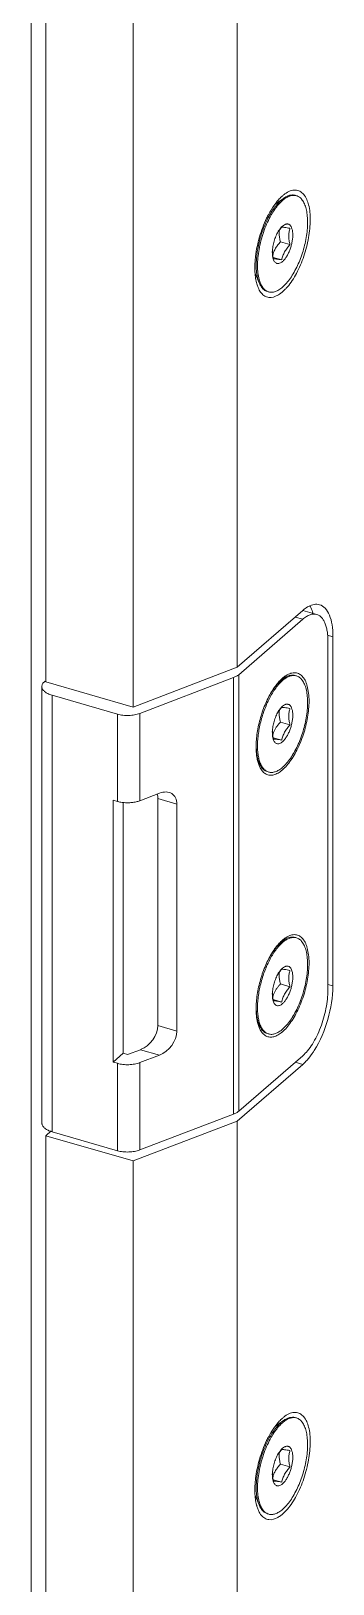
# Model space of a CAD drawing. Header units: millimetres. Extents: x 0 to 3564, y 0 to 2520.
# Drawn here: x 1763.6 to 1793.5, y 1736.2 to 1890.2 of the extents above; entities that cross this region are included whole.
import ezdxf

# ---------------------------------------------------------------- set-up
doc = ezdxf.new("R2010")
doc.units = ezdxf.units.MM
doc.layers.get('0').update_dxf_attribs({"lineweight": 13})

msp = doc.modelspace()

# ---------------------------------------------------------------- linework, layer by layer
for p, q in [((1784.03, 2016.76), (1784.03, 1827.1)), ((1765.04, 1825.65), (1765.04, 2015.31)), ((1763.58, 1600.01), (1763.58, 2012.25)), ((1773.7, 1823.15), (1773.7, 2012.81)), ((1787.83, 1873.05), (1788.62, 1873.61)), ((1788.4, 1873.44), (1788.62, 1873.61)), ((1789.91, 1873.87), (1789.78, 1873.91)), ((1788.53, 1870.86), (1788.44, 1870.77)), ((1789.27, 1869.02), (1788.32, 1869.29)), ((1788.45, 1867.5), (1787.61, 1867.74)), ((1785.85, 1866.1), (1786.2, 1865.24)), ((1787.16, 1864.33), (1787.03, 1864.37)), ((1790.53, 1832.73), (1784.03, 1827.1)), ((1790.53, 1831.86), (1784.18, 1826.36)), ((1789.78, 1832.08), (1790.53, 1831.86)), ((1790.53, 1832.74), (1791.92, 1832.34)), ((1793, 1830.29), (1793.53, 1830.13)), ((1793.53, 1830.13), (1793.53, 1795.49)), ((1793.03, 1795.06), (1793.03, 1829.7)), ((1784.03, 1827.1), (1773.7, 1823.15)), ((1764.93, 1825.69), (1764.98, 1825.73)), ((1773.7, 1823.15), (1765.04, 1825.65)), ((1783.66, 1826.07), (1774.37, 1822.52)), ((1783.66, 1782.77), (1783.66, 1826.07)), ((1784.18, 1826.36), (1784.18, 1783.06)), ((1788.22, 1825.69), (1788.62, 1825.98)), ((1788.4, 1825.81), (1788.62, 1825.98)), ((1789.91, 1826.24), (1789.78, 1826.28)), ((1764.66, 1825.19), (1764.66, 1781.89)), ((1772.15, 1822.45), (1765.66, 1824.32)), ((1765.66, 1824.32), (1765.66, 1781.02)), ((1772.15, 1813.79), (1772.15, 1822.45)), ((1774.37, 1822.52), (1774.37, 1813.86)), ((1788.53, 1823.23), (1788.44, 1823.14)), ((1789.27, 1821.38), (1788.32, 1821.66)), ((1788.45, 1819.87), (1787.61, 1820.11)), ((1786.02, 1818.06), (1786.2, 1817.61)), ((1787.16, 1816.7), (1787.03, 1816.74)), ((1774.37, 1813.86), (1776.32, 1814.6)), ((1772.15, 1813.79), (1771.72, 1813.91)), ((1771.72, 1787.93), (1771.72, 1813.91)), ((1772.72, 1788.8), (1772.72, 1813.68)), ((1778.04, 1813.53), (1776.17, 1814.07)), ((1776.17, 1814.07), (1776.17, 1791.55)), ((1778.04, 1813.53), (1778.04, 1791.01)), ((1788.22, 1799.71), (1788.62, 1800)), ((1788.4, 1799.83), (1788.62, 1800)), ((1789.91, 1800.26), (1789.78, 1800.3)), ((1788.53, 1797.25), (1788.44, 1797.16)), ((1789.27, 1795.4), (1788.32, 1795.68)), ((1793.53, 1795.49), (1793.03, 1795.63)), ((1788.45, 1793.89), (1787.61, 1794.13)), ((1776.17, 1791.55), (1778.04, 1791.01)), ((1786.02, 1792.08), (1786.2, 1791.63)), ((1787.16, 1790.72), (1787.03, 1790.76)), ((1772.72, 1788.8), (1771.72, 1787.93)), ((1772.72, 1788.8), (1773.15, 1788.67)), ((1773.15, 1788.67), (1774.44, 1789.16)), ((1776.32, 1788.62), (1774.37, 1787.88)), ((1776.32, 1788.62), (1774.44, 1789.16)), ((1784.18, 1783.06), (1790.53, 1788.56)), ((1771.72, 1787.93), (1772.15, 1787.81)), ((1772.15, 1779.14), (1772.15, 1787.81)), ((1774.37, 1787.88), (1774.37, 1779.22)), ((1790.53, 1787.7), (1784.03, 1782.07)), ((1789.78, 1787.91), (1790.53, 1787.7)), ((1774.37, 1779.22), (1783.66, 1782.77)), ((1765.59, 1781.1), (1765.04, 1780.62)), ((1765.66, 1781.02), (1772.15, 1779.14)), ((1773.7, 1778.12), (1784.03, 1782.07)), ((1784.03, 1782.07), (1784.03, 1592.41)), ((1765.04, 1780.62), (1773.7, 1778.12)), ((1765.04, 1590.96), (1765.04, 1780.62)), ((1773.7, 1588.46), (1773.7, 1778.12)), ((1787.83, 1751.81), (1788.62, 1752.37)), ((1788.4, 1752.2), (1788.62, 1752.37)), ((1789.91, 1752.63), (1789.78, 1752.67)), ((1788.53, 1749.62), (1788.44, 1749.53)), ((1789.27, 1747.77), (1788.32, 1748.05)), ((1788.45, 1746.26), (1787.61, 1746.5)), ((1785.85, 1744.86), (1786.2, 1744)), ((1787.16, 1743.09), (1787.03, 1743.13))]:
    msp.add_line(p, q)
for centre, radius, start, end in [((1792.64, 1869.48), 6.02, 139.5653, 143.0443), ((1789.65, 1872.97), 0.941, 73.9237, 82.0258), ((1796.17, 1867.21), 10.23, 151.8389, 154.3988), ((1790.79, 1868.72), 3.14, 147.8011, 149.3992), ((1790.78, 1868.44), 3.27, 143.6375, 145.2029), ((1790.57, 1870.14), 2.37, 171.7871, 180.0186), ((1790.21, 1868.47), 2.7, 182.7691, 185.1945), ((1790.72, 1868.22), 3.2, 177.996, 179.9756), ((1790.31, 1868.48), 2.79, 185.1885, 185.7299), ((1787.42, 1865.23), 0.938, 245.8876, 253.8828), ((1789.36, 1831.96), 2.23, 30.0571, 33.289), ((1789.65, 1825.34), 0.941, 73.9237, 82.0258), ((1794.61, 1820.17), 8.45, 149.3592, 151.6927), ((1790.79, 1821.08), 3.14, 147.8011, 149.3992), ((1790.78, 1820.81), 3.27, 143.6375, 145.2029), ((1790.57, 1822.51), 2.37, 171.7871, 180.0186), ((1790.21, 1820.84), 2.7, 182.7691, 185.1945), ((1790.72, 1820.59), 3.2, 177.996, 179.9756), ((1790.31, 1820.84), 2.79, 185.1885, 185.7299), ((1787.42, 1817.6), 0.938, 245.8876, 253.8828), ((1789.65, 1799.36), 0.941, 73.9237, 82.0258), ((1794.61, 1794.19), 8.45, 149.3592, 151.6927), ((1790.78, 1794.83), 3.27, 143.6375, 145.2029), ((1790.79, 1795.1), 3.14, 147.8011, 149.3992), ((1790.57, 1796.53), 2.37, 171.7871, 180.0186), ((1790.21, 1794.86), 2.7, 182.7691, 185.1945), ((1790.72, 1794.61), 3.2, 177.996, 179.9756), ((1790.31, 1794.86), 2.79, 185.1885, 185.7299), ((1787.42, 1791.62), 0.938, 245.8876, 253.8828), ((1766.43, 1783.69), 2.78, 251.4551, 253.9208), ((1792.64, 1748.23), 6.02, 139.5658, 143.0445), ((1789.65, 1751.73), 0.941, 73.9237, 82.0258), ((1796.17, 1745.97), 10.23, 151.8384, 154.3989), ((1790.78, 1747.2), 3.27, 143.6375, 145.2029), ((1790.79, 1747.47), 3.14, 147.8011, 149.3992), ((1790.57, 1748.89), 2.37, 171.7871, 180.0186), ((1790.72, 1746.98), 3.2, 177.996, 179.9756), ((1790.21, 1747.22), 2.7, 182.7691, 185.1945), ((1790.31, 1747.23), 2.79, 185.1885, 185.7299), ((1787.42, 1743.99), 0.938, 245.8876, 253.8828)]:
    msp.add_arc(centre, radius, start, end)
for centre, start_param, end_param in [((1776.32, 1812.87), -0.699188, 0.871609), ((1774.44, 1813.41), -0.699188, -0.421694), ((1774.44, 1790.9), -2.269984, -0.699188), ((1776.32, 1790.35), -2.269984, -0.699188)]:
    msp.add_ellipse(centre, major_axis=(1.32, 1.62), ratio=0.684791, start_param=start_param, end_param=end_param)
for points, knots in [([(1786.2, 1865.24), (1786.15, 1865.37), (1786.06, 1865.65), (1785.97, 1866.1), (1785.92, 1866.6), (1785.91, 1867.14), (1785.95, 1867.71), (1786.04, 1868.52), (1786.26, 1869.54), (1786.58, 1870.53), (1786.91, 1871.29), (1787.17, 1871.82), (1787.46, 1872.31), (1787.76, 1872.75), (1788.07, 1873.12), (1788.29, 1873.34), (1788.4, 1873.44)], [0, 0, 0, 0, 0.046608, 0.098408, 0.155146, 0.216344, 0.281359, 0.349421, 0.491148, 0.634169, 0.703814, 0.770984, 0.834847, 0.894668, 0.949863, 1, 1, 1, 1]), ([(1788.47, 1873.81), (1788.43, 1873.78), (1788.29, 1873.64), (1788.15, 1873.49), (1788.05, 1873.38)], [0, 0, 0, 0, 0.239055, 1, 1, 1, 1]), ([(1788.53, 1873.4), (1788.5, 1873.37), (1788.36, 1873.25), (1788.24, 1873.12), (1788.14, 1873.01)], [0, 0, 0, 0, 0.238228, 1, 1, 1, 1]), ([(1788.77, 1874.05), (1788.75, 1874.04), (1788.64, 1873.96), (1788.54, 1873.87), (1788.47, 1873.81)], [0, 0, 0, 0, 0.241014, 1, 1, 1, 1]), ([(1789.78, 1873.9), (1789.73, 1873.91), (1789.63, 1873.91), (1789.43, 1873.9), (1789.16, 1873.82), (1788.84, 1873.65), (1788.63, 1873.49), (1788.53, 1873.4)], [0, 0, 0, 0, 0.104308, 0.212167, 0.444008, 0.705097, 1, 1, 1, 1]), ([(1788.53, 1864.8), (1788.67, 1864.92), (1788.95, 1865.21), (1789.33, 1865.7), (1789.69, 1866.29), (1790.03, 1866.94), (1790.32, 1867.64), (1790.57, 1868.38), (1790.77, 1869.14), (1790.92, 1869.9), (1791, 1870.64), (1791.02, 1871.34), (1790.99, 1871.98), (1790.89, 1872.56), (1790.73, 1873.05), (1790.54, 1873.38), (1790.37, 1873.6), (1790.23, 1873.72), (1790.07, 1873.81), (1789.96, 1873.86), (1789.91, 1873.87)], [0, 0, 0, 0, 0.055389, 0.117513, 0.185555, 0.258364, 0.334558, 0.412611, 0.49092, 0.567871, 0.641906, 0.711591, 0.77569, 0.833268, 0.883821, 0.927483, 0.94707, 0.965448, 0.982953, 1, 1, 1, 1]), ([(1788.62, 1873.61), (1788.72, 1873.68), (1788.91, 1873.8), (1789.21, 1873.92), (1789.46, 1873.95), (1789.65, 1873.94), (1789.74, 1873.92), (1789.78, 1873.91)], [0, 0, 0, 0, 0.289769, 0.547626, 0.780536, 0.891178, 1, 1, 1, 1]), ([(1790.64, 1873.99), (1790.53, 1874.12), (1790.28, 1874.34), (1789.79, 1874.47), (1789.26, 1874.36), (1788.93, 1874.17), (1788.77, 1874.05)], [0, 0, 0, 0, 0.240821, 0.465598, 0.70995, 1, 1, 1, 1]), ([(1791.28, 1871.48), (1791.28, 1871.98), (1791.21, 1872.86), (1790.88, 1873.7), (1790.64, 1873.99)], [0, 0, 0, 0, 0.570472, 1, 1, 1, 1]), ([(1786.95, 1871.63), (1786.67, 1871.04), (1786.2, 1869.8), (1785.93, 1868.51), (1785.85, 1867.85)], [0, 0, 0, 0, 0.499482, 1, 1, 1, 1]), ([(1787.41, 1871.96), (1787.27, 1871.72), (1787.02, 1871.23), (1786.7, 1870.44), (1786.43, 1869.61), (1786.23, 1868.77), (1786.1, 1867.94), (1786.04, 1867.14), (1786.06, 1866.41), (1786.12, 1865.94), (1786.17, 1865.73)], [0, 0, 0, 0, 0.125844, 0.257998, 0.393206, 0.528055, 0.659153, 0.783295, 0.897654, 1, 1, 1, 1]), ([(1787.83, 1873.09), (1787.77, 1873.01), (1787.52, 1872.68), (1787.31, 1872.32), (1787.16, 1872.04)], [0, 0, 0, 0, 0.237332, 1, 1, 1, 1]), ([(1788.14, 1873.01), (1788.01, 1872.86), (1787.75, 1872.52), (1787.52, 1872.15), (1787.41, 1871.96)], [0, 0, 0, 0, 0.477448, 1, 1, 1, 1]), ([(1788.1, 1870.31), (1788.01, 1870.17), (1787.86, 1869.86), (1787.68, 1869.36), (1787.56, 1868.85), (1787.53, 1868.5), (1787.52, 1868.33)], [0, 0, 0, 0, 0.242183, 0.499273, 0.75672, 1, 1, 1, 1]), ([(1788.44, 1870.77), (1788.38, 1870.72), (1788.28, 1870.59), (1788.19, 1870.46), (1788.14, 1870.39)], [0, 0, 0, 0, 0.475902, 1, 1, 1, 1]), ([(1788.45, 1870.75), (1788.43, 1870.72), (1788.32, 1870.6), (1788.22, 1870.48), (1788.15, 1870.38)], [0, 0, 0, 0, 0.251913, 1, 1, 1, 1]), ([(1788.2, 1870.14), (1788.2, 1870), (1788.22, 1869.71), (1788.28, 1869.43), (1788.32, 1869.29)], [0, 0, 0, 0, 0.490548, 1, 1, 1, 1]), ([(1789.27, 1870.64), (1789.17, 1870.66), (1788.99, 1870.69), (1788.76, 1870.73), (1788.59, 1870.75), (1788.49, 1870.75), (1788.45, 1870.75)], [0, 0, 0, 0, 0.362375, 0.657213, 0.867114, 1, 1, 1, 1]), ([(1789.55, 1869.98), (1789.55, 1870.09), (1789.54, 1870.29), (1789.48, 1870.57), (1789.4, 1870.77), (1789.32, 1870.9), (1789.25, 1870.97), (1789.18, 1871.02), (1789.1, 1871.06), (1789.01, 1871.07), (1788.92, 1871.07), (1788.82, 1871.04), (1788.69, 1870.98), (1788.59, 1870.91), (1788.53, 1870.86)], [0, 0, 0, 0, 0.176286, 0.330449, 0.460858, 0.517768, 0.569981, 0.618683, 0.665488, 0.712273, 0.760915, 0.81303, 0.86984, 1, 1, 1, 1]), ([(1789.01, 1864.82), (1789.36, 1865.23), (1789.99, 1866.22), (1790.69, 1867.87), (1791.15, 1869.66), (1791.28, 1870.89), (1791.28, 1871.48)], [0, 0, 0, 0, 0.225894, 0.484324, 0.751005, 1, 1, 1, 1]), ([(1789.27, 1870.64), (1789.23, 1870.52), (1789.16, 1870.26), (1789.14, 1870), (1789.14, 1869.86)], [0, 0, 0, 0, 0.489925, 1, 1, 1, 1]), ([(1788.32, 1869.29), (1788.23, 1869.19), (1788.06, 1868.99), (1787.84, 1868.68), (1787.67, 1868.34), (1787.59, 1868.1), (1787.56, 1867.99)], [0, 0, 0, 0, 0.259382, 0.513344, 0.760181, 1, 1, 1, 1]), ([(1788.45, 1867.5), (1788.48, 1867.64), (1788.54, 1867.84), (1788.64, 1868.1), (1788.77, 1868.36), (1788.97, 1868.68), (1789.16, 1868.9), (1789.27, 1869.02)], [0, 0, 0, 0, 0.238591, 0.360572, 0.484671, 0.738997, 1, 1, 1, 1]), ([(1788.53, 1867.34), (1788.6, 1867.41), (1788.74, 1867.56), (1788.93, 1867.82), (1789.1, 1868.13), (1789.26, 1868.48), (1789.38, 1868.85), (1789.47, 1869.24), (1789.53, 1869.61), (1789.55, 1869.86), (1789.55, 1869.98)], [0, 0, 0, 0, 0.09859, 0.211371, 0.335842, 0.468575, 0.605586, 0.742619, 0.875421, 1, 1, 1, 1]), ([(1789.14, 1869.86), (1789.14, 1869.72), (1789.17, 1869.44), (1789.23, 1869.16), (1789.27, 1869.02)], [0, 0, 0, 0, 0.49054, 1, 1, 1, 1]), ([(1785.85, 1867.85), (1785.84, 1867.76), (1785.8, 1867.38), (1785.78, 1867), (1785.78, 1866.72)], [0, 0, 0, 0, 0.258732, 1, 1, 1, 1]), ([(1787.52, 1868.22), (1787.52, 1868.11), (1787.53, 1867.9), (1787.57, 1867.68), (1787.6, 1867.59)], [0, 0, 0, 0, 0.535787, 1, 1, 1, 1]), ([(1787.64, 1867.61), (1787.63, 1867.66), (1787.58, 1867.85), (1787.55, 1868.05), (1787.53, 1868.2)], [0, 0, 0, 0, 0.254105, 1, 1, 1, 1]), ([(1787.6, 1867.59), (1787.62, 1867.53), (1787.66, 1867.43), (1787.75, 1867.3), (1787.85, 1867.2), (1787.98, 1867.14), (1788.11, 1867.13), (1788.25, 1867.16), (1788.4, 1867.24), (1788.49, 1867.3), (1788.53, 1867.34)], [0, 0, 0, 0, 0.147639, 0.276665, 0.390709, 0.496421, 0.602751, 0.718439, 0.849813, 1, 1, 1, 1]), ([(1787.64, 1867.61), (1787.68, 1867.61), (1787.77, 1867.61), (1787.95, 1867.59), (1788.18, 1867.55), (1788.36, 1867.52), (1788.45, 1867.5)], [0, 0, 0, 0, 0.132885, 0.342787, 0.637625, 1, 1, 1, 1]), ([(1785.78, 1866.72), (1785.78, 1866.66), (1785.78, 1866.44), (1785.8, 1866.22), (1785.81, 1866.06)], [0, 0, 0, 0, 0.257141, 1, 1, 1, 1]), ([(1785.81, 1866.06), (1785.82, 1865.98), (1785.85, 1865.71), (1785.9, 1865.43), (1785.95, 1865.24)], [0, 0, 0, 0, 0.26367, 1, 1, 1, 1]), ([(1786.17, 1865.73), (1786.21, 1865.57), (1786.29, 1865.26), (1786.46, 1864.92), (1786.62, 1864.7), (1786.74, 1864.56), (1786.88, 1864.45), (1786.98, 1864.4), (1787.03, 1864.38)], [0, 0, 0, 0, 0.30197, 0.565289, 0.683769, 0.794655, 0.899427, 1, 1, 1, 1]), ([(1785.95, 1865.24), (1785.96, 1865.2), (1786, 1865.04), (1786.05, 1864.89), (1786.1, 1864.78)], [0, 0, 0, 0, 0.261093, 1, 1, 1, 1]), ([(1786.1, 1864.78), (1786.12, 1864.73), (1786.21, 1864.53), (1786.32, 1864.34), (1786.43, 1864.22)], [0, 0, 0, 0, 0.269659, 1, 1, 1, 1]), ([(1787.03, 1864.37), (1786.98, 1864.38), (1786.9, 1864.41), (1786.73, 1864.5), (1786.54, 1864.67), (1786.35, 1864.93), (1786.25, 1865.13), (1786.2, 1865.24)], [0, 0, 0, 0, 0.108826, 0.219475, 0.452397, 0.710291, 1, 1, 1, 1]), ([(1786.43, 1864.22), (1786.52, 1864.1), (1786.74, 1863.9), (1787.32, 1863.7), (1787.79, 1863.85), (1788.05, 1864)], [0, 0, 0, 0, 0.250999, 0.483729, 1, 1, 1, 1]), ([(1787.16, 1864.33), (1787.21, 1864.32), (1787.31, 1864.3), (1787.53, 1864.29), (1787.77, 1864.34), (1787.99, 1864.43), (1788.24, 1864.57), (1788.42, 1864.7), (1788.53, 1864.8)], [0, 0, 0, 0, 0.104628, 0.211655, 0.440749, 0.566666, 0.701517, 1, 1, 1, 1]), ([(1788.05, 1864), (1788.11, 1864.03), (1788.35, 1864.18), (1788.57, 1864.37), (1788.73, 1864.52)], [0, 0, 0, 0, 0.229894, 1, 1, 1, 1]), ([(1788.73, 1864.52), (1788.75, 1864.54), (1788.85, 1864.64), (1788.94, 1864.75), (1789.01, 1864.82)], [0, 0, 0, 0, 0.242706, 1, 1, 1, 1]), ([(1790.53, 1832.73), (1790.58, 1832.77), (1790.76, 1832.92), (1790.96, 1833.06), (1791.12, 1833.14)], [0, 0, 0, 0, 0.266894, 1, 1, 1, 1]), ([(1791.12, 1833.14), (1791.29, 1833.23), (1791.65, 1833.36), (1792.03, 1833.35), (1792.2, 1833.3)], [0, 0, 0, 0, 0.533612, 1, 1, 1, 1]), ([(1791.57, 1832.42), (1791.55, 1832.48), (1791.48, 1832.71), (1791.38, 1832.93), (1791.29, 1833.08)], [0, 0, 0, 0, 0.267116, 1, 1, 1, 1]), ([(1792.2, 1833.3), (1792.41, 1833.24), (1792.83, 1832.95), (1793.24, 1832.23), (1793.49, 1831.26), (1793.53, 1830.53), (1793.53, 1830.13)], [0, 0, 0, 0, 0.180689, 0.399543, 0.672973, 1, 1, 1, 1]), ([(1791.92, 1832.34), (1791.82, 1832.37), (1791.59, 1832.39), (1791.24, 1832.31), (1790.87, 1832.13), (1790.65, 1831.96), (1790.53, 1831.86)], [0, 0, 0, 0, 0.21117, 0.440496, 0.701238, 1, 1, 1, 1]), ([(1793.03, 1829.7), (1793.03, 1829.87), (1793.02, 1830.2), (1792.97, 1830.67), (1792.88, 1831.1), (1792.75, 1831.48), (1792.59, 1831.79), (1792.4, 1832.05), (1792.18, 1832.23), (1792, 1832.31), (1791.92, 1832.34)], [0, 0, 0, 0, 0.169205, 0.326241, 0.469747, 0.59925, 0.715006, 0.8183, 0.911865, 1, 1, 1, 1]), ([(1764.66, 1825.19), (1764.66, 1825.23), (1764.67, 1825.32), (1764.72, 1825.45), (1764.81, 1825.58), (1764.88, 1825.65), (1764.93, 1825.69)], [0, 0, 0, 0, 0.225308, 0.461648, 0.7181, 1, 1, 1, 1]), ([(1784.18, 1826.36), (1784.11, 1826.3), (1783.95, 1826.19), (1783.76, 1826.11), (1783.66, 1826.07)], [0, 0, 0, 0, 0.468313, 1, 1, 1, 1]), ([(1787.53, 1824.8), (1787.62, 1824.95), (1787.81, 1825.23), (1788.12, 1825.61), (1788.43, 1825.94), (1788.65, 1826.12), (1788.76, 1826.2)], [0, 0, 0, 0, 0.281548, 0.543135, 0.782932, 1, 1, 1, 1]), ([(1787.64, 1824.93), (1787.75, 1825.1), (1787.99, 1825.41), (1788.26, 1825.69), (1788.4, 1825.81)], [0, 0, 0, 0, 0.528307, 1, 1, 1, 1]), ([(1788.53, 1825.77), (1788.39, 1825.65), (1788.12, 1825.37), (1787.88, 1825.06), (1787.77, 1824.9)], [0, 0, 0, 0, 0.471702, 1, 1, 1, 1]), ([(1789.78, 1826.27), (1789.73, 1826.28), (1789.63, 1826.28), (1789.43, 1826.27), (1789.16, 1826.19), (1788.84, 1826.02), (1788.63, 1825.86), (1788.53, 1825.77)], [0, 0, 0, 0, 0.104308, 0.212167, 0.444008, 0.705097, 1, 1, 1, 1]), ([(1788.53, 1817.17), (1788.67, 1817.29), (1788.95, 1817.58), (1789.33, 1818.07), (1789.69, 1818.65), (1790.03, 1819.3), (1790.32, 1820.01), (1790.57, 1820.75), (1790.77, 1821.51), (1790.92, 1822.27), (1791, 1823.01), (1791.02, 1823.71), (1790.99, 1824.35), (1790.89, 1824.93), (1790.73, 1825.41), (1790.54, 1825.75), (1790.37, 1825.96), (1790.23, 1826.09), (1790.07, 1826.18), (1789.96, 1826.23), (1789.91, 1826.24)], [0, 0, 0, 0, 0.055389, 0.117513, 0.185555, 0.258364, 0.334558, 0.412611, 0.49092, 0.567871, 0.641906, 0.711591, 0.77569, 0.833268, 0.883821, 0.927483, 0.94707, 0.965448, 0.982953, 1, 1, 1, 1]), ([(1788.62, 1825.98), (1788.63, 1825.99), (1788.69, 1826.03), (1788.76, 1826.07), (1788.81, 1826.1)], [0, 0, 0, 0, 0.256645, 1, 1, 1, 1]), ([(1788.76, 1826.2), (1788.84, 1826.25), (1788.99, 1826.35), (1789.23, 1826.46), (1789.46, 1826.53), (1789.69, 1826.56), (1789.91, 1826.54), (1790.11, 1826.48), (1790.3, 1826.37), (1790.48, 1826.22), (1790.63, 1826.03), (1790.77, 1825.8), (1790.89, 1825.53), (1791.02, 1825.11), (1791.13, 1824.51), (1791.16, 1824.01), (1791.16, 1823.74)], [0, 0, 0, 0, 0.063397, 0.12152, 0.175002, 0.224814, 0.272306, 0.3191, 0.366921, 0.417351, 0.471668, 0.530777, 0.595243, 0.665321, 0.822238, 1, 1, 1, 1]), ([(1788.81, 1826.1), (1788.89, 1826.15), (1789.05, 1826.23), (1789.3, 1826.3), (1789.55, 1826.32), (1789.71, 1826.3), (1789.78, 1826.28)], [0, 0, 0, 0, 0.281631, 0.537549, 0.774068, 1, 1, 1, 1]), ([(1765.66, 1824.32), (1765.52, 1824.36), (1765.26, 1824.46), (1764.97, 1824.63), (1764.81, 1824.8), (1764.72, 1824.92), (1764.67, 1825.05), (1764.66, 1825.14), (1764.66, 1825.19)], [0, 0, 0, 0, 0.315287, 0.584842, 0.701942, 0.808331, 0.906452, 1, 1, 1, 1]), ([(1785.91, 1819.2), (1785.91, 1819.43), (1785.93, 1819.9), (1786.04, 1820.88), (1786.32, 1822.11), (1786.75, 1823.31), (1787.17, 1824.19), (1787.4, 1824.61), (1787.53, 1824.8)], [0, 0, 0, 0, 0.117331, 0.241248, 0.500124, 0.758945, 0.882755, 1, 1, 1, 1]), ([(1787.77, 1824.9), (1787.65, 1824.74), (1787.44, 1824.4), (1787.15, 1823.86), (1786.88, 1823.27), (1786.65, 1822.65), (1786.44, 1822.01), (1786.28, 1821.36), (1786.16, 1820.71), (1786.08, 1820.08), (1786.04, 1819.47), (1786.05, 1818.9), (1786.11, 1818.37), (1786.21, 1817.9), (1786.35, 1817.5), (1786.54, 1817.16), (1786.73, 1816.94), (1786.9, 1816.81), (1786.99, 1816.77), (1787.03, 1816.74)], [0, 0, 0, 0, 0.06606, 0.136292, 0.209744, 0.285365, 0.362032, 0.438596, 0.513909, 0.586859, 0.656408, 0.72163, 0.781755, 0.83623, 0.884803, 0.92764, 0.965499, 0.983051, 1, 1, 1, 1]), ([(1787.34, 1824.47), (1787.36, 1824.51), (1787.46, 1824.67), (1787.56, 1824.82), (1787.64, 1824.93)], [0, 0, 0, 0, 0.256121, 1, 1, 1, 1]), ([(1774.37, 1822.52), (1774.2, 1822.45), (1773.84, 1822.36), (1773.28, 1822.3), (1772.71, 1822.32), (1772.33, 1822.39), (1772.15, 1822.45)], [0, 0, 0, 0, 0.23663, 0.49294, 0.752923, 1, 1, 1, 1]), ([(1791.16, 1823.74), (1791.16, 1823.48), (1791.13, 1822.94), (1791.02, 1822.12), (1790.85, 1821.29), (1790.61, 1820.45), (1790.31, 1819.65), (1789.97, 1818.89), (1789.59, 1818.21), (1789.18, 1817.61), (1788.76, 1817.12), (1788.32, 1816.74), (1787.89, 1816.48), (1787.53, 1816.39), (1787.26, 1816.39), (1787.07, 1816.42), (1786.89, 1816.49), (1786.66, 1816.64), (1786.41, 1816.92), (1786.27, 1817.2), (1786.21, 1817.35)], [0, 0, 0, 0, 0.075485, 0.155531, 0.238402, 0.322286, 0.4053, 0.485607, 0.561489, 0.631445, 0.694305, 0.749385, 0.796728, 0.837486, 0.85624, 0.874478, 0.892731, 0.911529, 0.952445, 1, 1, 1, 1]), ([(1788.1, 1822.68), (1788.01, 1822.54), (1787.86, 1822.22), (1787.68, 1821.73), (1787.56, 1821.22), (1787.53, 1820.87), (1787.52, 1820.7)], [0, 0, 0, 0, 0.242183, 0.499273, 0.75672, 1, 1, 1, 1]), ([(1788.44, 1823.14), (1788.38, 1823.08), (1788.28, 1822.96), (1788.19, 1822.83), (1788.14, 1822.76)], [0, 0, 0, 0, 0.475902, 1, 1, 1, 1]), ([(1788.45, 1823.12), (1788.43, 1823.09), (1788.32, 1822.97), (1788.22, 1822.85), (1788.15, 1822.75)], [0, 0, 0, 0, 0.251913, 1, 1, 1, 1]), ([(1788.2, 1822.51), (1788.2, 1822.46), (1788.2, 1822.28), (1788.22, 1822.11), (1788.25, 1821.97)], [0, 0, 0, 0, 0.244883, 1, 1, 1, 1]), ([(1789.27, 1823.01), (1789.17, 1823.03), (1788.99, 1823.06), (1788.76, 1823.1), (1788.59, 1823.12), (1788.49, 1823.12), (1788.45, 1823.12)], [0, 0, 0, 0, 0.362375, 0.657213, 0.867114, 1, 1, 1, 1]), ([(1789.55, 1822.35), (1789.55, 1822.46), (1789.54, 1822.66), (1789.48, 1822.94), (1789.4, 1823.14), (1789.32, 1823.26), (1789.25, 1823.34), (1789.18, 1823.39), (1789.1, 1823.42), (1789.01, 1823.44), (1788.92, 1823.43), (1788.82, 1823.41), (1788.69, 1823.35), (1788.59, 1823.28), (1788.53, 1823.23)], [0, 0, 0, 0, 0.176286, 0.330449, 0.460858, 0.517768, 0.569981, 0.618683, 0.665488, 0.712273, 0.760915, 0.81303, 0.86984, 1, 1, 1, 1]), ([(1788.53, 1819.71), (1788.6, 1819.78), (1788.74, 1819.92), (1788.93, 1820.19), (1789.1, 1820.5), (1789.26, 1820.85), (1789.38, 1821.22), (1789.47, 1821.6), (1789.53, 1821.98), (1789.55, 1822.23), (1789.55, 1822.35)], [0, 0, 0, 0, 0.09859, 0.211371, 0.335842, 0.468575, 0.605586, 0.742619, 0.875421, 1, 1, 1, 1]), ([(1789.27, 1823.01), (1789.23, 1822.89), (1789.16, 1822.63), (1789.14, 1822.37), (1789.14, 1822.23)], [0, 0, 0, 0, 0.489925, 1, 1, 1, 1]), ([(1788.09, 1821.39), (1788.03, 1821.31), (1787.91, 1821.15), (1787.76, 1820.89), (1787.64, 1820.63), (1787.58, 1820.45), (1787.56, 1820.35)], [0, 0, 0, 0, 0.258206, 0.511134, 0.758228, 1, 1, 1, 1]), ([(1788.32, 1821.66), (1788.3, 1821.64), (1788.22, 1821.55), (1788.14, 1821.46), (1788.09, 1821.39)], [0, 0, 0, 0, 0.251291, 1, 1, 1, 1]), ([(1788.25, 1821.97), (1788.25, 1821.95), (1788.27, 1821.84), (1788.3, 1821.74), (1788.32, 1821.66)], [0, 0, 0, 0, 0.248056, 1, 1, 1, 1]), ([(1788.45, 1819.87), (1788.48, 1820), (1788.54, 1820.21), (1788.64, 1820.47), (1788.77, 1820.73), (1788.97, 1821.05), (1789.16, 1821.27), (1789.27, 1821.38)], [0, 0, 0, 0, 0.238591, 0.360572, 0.484671, 0.738997, 1, 1, 1, 1]), ([(1789.14, 1822.23), (1789.14, 1822.09), (1789.17, 1821.81), (1789.23, 1821.53), (1789.27, 1821.38)], [0, 0, 0, 0, 0.49054, 1, 1, 1, 1]), ([(1785.92, 1819.19), (1785.92, 1819.24), (1785.92, 1819.42), (1785.92, 1819.61), (1785.93, 1819.75)], [0, 0, 0, 0, 0.244239, 1, 1, 1, 1]), ([(1787.52, 1820.59), (1787.52, 1820.48), (1787.53, 1820.26), (1787.57, 1820.05), (1787.6, 1819.96)], [0, 0, 0, 0, 0.535787, 1, 1, 1, 1]), ([(1787.64, 1819.98), (1787.63, 1820.03), (1787.58, 1820.22), (1787.55, 1820.42), (1787.53, 1820.57)], [0, 0, 0, 0, 0.254105, 1, 1, 1, 1]), ([(1787.6, 1819.96), (1787.62, 1819.9), (1787.66, 1819.8), (1787.75, 1819.66), (1787.85, 1819.57), (1787.98, 1819.51), (1788.11, 1819.5), (1788.25, 1819.53), (1788.4, 1819.6), (1788.49, 1819.67), (1788.53, 1819.71)], [0, 0, 0, 0, 0.147639, 0.276665, 0.390709, 0.496421, 0.602751, 0.718439, 0.849813, 1, 1, 1, 1]), ([(1787.64, 1819.98), (1787.68, 1819.98), (1787.77, 1819.98), (1787.95, 1819.96), (1788.18, 1819.92), (1788.36, 1819.89), (1788.45, 1819.87)], [0, 0, 0, 0, 0.132885, 0.342787, 0.637625, 1, 1, 1, 1]), ([(1786.21, 1817.35), (1786.15, 1817.48), (1786.07, 1817.75), (1785.97, 1818.19), (1785.92, 1818.68), (1785.91, 1819.02), (1785.91, 1819.2)], [0, 0, 0, 0, 0.216947, 0.456704, 0.718463, 1, 1, 1, 1]), ([(1786.2, 1817.61), (1786.16, 1817.72), (1786.08, 1817.95), (1786, 1818.33), (1785.94, 1818.75), (1785.93, 1819.04), (1785.92, 1819.19)], [0, 0, 0, 0, 0.218964, 0.459211, 0.720037, 1, 1, 1, 1]), ([(1786.3, 1817.39), (1786.3, 1817.41), (1786.26, 1817.48), (1786.23, 1817.55), (1786.2, 1817.61)], [0, 0, 0, 0, 0.242926, 1, 1, 1, 1]), ([(1787.03, 1816.74), (1786.95, 1816.76), (1786.81, 1816.82), (1786.62, 1816.96), (1786.44, 1817.16), (1786.35, 1817.31), (1786.3, 1817.39)], [0, 0, 0, 0, 0.226488, 0.463287, 0.719063, 1, 1, 1, 1]), ([(1787.16, 1816.7), (1787.21, 1816.69), (1787.31, 1816.66), (1787.53, 1816.66), (1787.77, 1816.71), (1787.99, 1816.8), (1788.24, 1816.94), (1788.42, 1817.07), (1788.53, 1817.17)], [0, 0, 0, 0, 0.104628, 0.211655, 0.440749, 0.566666, 0.701517, 1, 1, 1, 1]), ([(1772.15, 1813.79), (1772.2, 1813.77), (1772.38, 1813.72), (1772.57, 1813.69), (1772.72, 1813.68)], [0, 0, 0, 0, 0.241299, 1, 1, 1, 1]), ([(1772.72, 1813.68), (1772.86, 1813.66), (1773.15, 1813.64), (1773.58, 1813.67), (1773.99, 1813.73), (1774.25, 1813.81), (1774.37, 1813.86)], [0, 0, 0, 0, 0.258788, 0.517667, 0.767526, 1, 1, 1, 1]), ([(1787.53, 1798.82), (1787.62, 1798.97), (1787.81, 1799.25), (1788.12, 1799.63), (1788.43, 1799.96), (1788.65, 1800.14), (1788.76, 1800.22)], [0, 0, 0, 0, 0.281548, 0.543135, 0.782932, 1, 1, 1, 1]), ([(1787.64, 1798.95), (1787.75, 1799.12), (1787.99, 1799.43), (1788.26, 1799.71), (1788.4, 1799.83)], [0, 0, 0, 0, 0.528307, 1, 1, 1, 1]), ([(1788.53, 1799.79), (1788.39, 1799.67), (1788.12, 1799.39), (1787.88, 1799.08), (1787.77, 1798.92)], [0, 0, 0, 0, 0.471702, 1, 1, 1, 1]), ([(1789.78, 1800.29), (1789.73, 1800.29), (1789.63, 1800.3), (1789.43, 1800.28), (1789.16, 1800.21), (1788.84, 1800.04), (1788.63, 1799.88), (1788.53, 1799.79)], [0, 0, 0, 0, 0.104308, 0.212167, 0.444008, 0.705097, 1, 1, 1, 1]), ([(1788.53, 1791.19), (1788.67, 1791.31), (1788.95, 1791.6), (1789.33, 1792.09), (1789.69, 1792.67), (1790.03, 1793.32), (1790.32, 1794.03), (1790.57, 1794.77), (1790.77, 1795.53), (1790.92, 1796.29), (1791, 1797.03), (1791.02, 1797.73), (1790.99, 1798.37), (1790.89, 1798.95), (1790.73, 1799.43), (1790.54, 1799.77), (1790.37, 1799.98), (1790.23, 1800.11), (1790.07, 1800.2), (1789.96, 1800.24), (1789.91, 1800.26)], [0, 0, 0, 0, 0.055389, 0.117513, 0.185555, 0.258364, 0.334558, 0.412611, 0.49092, 0.567871, 0.641906, 0.711591, 0.77569, 0.833268, 0.883821, 0.927483, 0.94707, 0.965448, 0.982953, 1, 1, 1, 1]), ([(1788.62, 1800), (1788.63, 1800.01), (1788.69, 1800.05), (1788.76, 1800.09), (1788.81, 1800.12)], [0, 0, 0, 0, 0.256645, 1, 1, 1, 1]), ([(1788.76, 1800.22), (1788.84, 1800.27), (1788.99, 1800.37), (1789.23, 1800.48), (1789.46, 1800.55), (1789.69, 1800.58), (1789.91, 1800.56), (1790.11, 1800.5), (1790.3, 1800.39), (1790.48, 1800.24), (1790.63, 1800.05), (1790.77, 1799.82), (1790.89, 1799.55), (1791.02, 1799.13), (1791.13, 1798.53), (1791.16, 1798.03), (1791.16, 1797.76)], [0, 0, 0, 0, 0.063397, 0.12152, 0.175002, 0.224814, 0.272306, 0.3191, 0.366921, 0.417351, 0.471668, 0.530777, 0.595243, 0.665321, 0.822238, 1, 1, 1, 1]), ([(1788.81, 1800.12), (1788.89, 1800.17), (1789.05, 1800.25), (1789.3, 1800.32), (1789.55, 1800.34), (1789.71, 1800.32), (1789.78, 1800.3)], [0, 0, 0, 0, 0.281631, 0.537549, 0.774068, 1, 1, 1, 1]), ([(1785.91, 1793.22), (1785.91, 1793.45), (1785.93, 1793.92), (1786.04, 1794.9), (1786.32, 1796.13), (1786.75, 1797.33), (1787.17, 1798.21), (1787.4, 1798.63), (1787.53, 1798.82)], [0, 0, 0, 0, 0.117331, 0.241248, 0.500124, 0.758945, 0.882755, 1, 1, 1, 1]), ([(1787.77, 1798.92), (1787.65, 1798.76), (1787.44, 1798.42), (1787.15, 1797.88), (1786.88, 1797.29), (1786.65, 1796.67), (1786.44, 1796.03), (1786.28, 1795.38), (1786.16, 1794.73), (1786.08, 1794.1), (1786.04, 1793.49), (1786.05, 1792.92), (1786.11, 1792.39), (1786.21, 1791.92), (1786.35, 1791.52), (1786.54, 1791.18), (1786.73, 1790.96), (1786.9, 1790.83), (1786.99, 1790.78), (1787.03, 1790.76)], [0, 0, 0, 0, 0.06606, 0.136292, 0.209744, 0.285365, 0.362032, 0.438596, 0.513909, 0.586859, 0.656408, 0.72163, 0.781755, 0.83623, 0.884803, 0.92764, 0.965499, 0.983051, 1, 1, 1, 1]), ([(1791.16, 1797.76), (1791.16, 1797.5), (1791.13, 1796.96), (1791.02, 1796.14), (1790.85, 1795.31), (1790.61, 1794.47), (1790.31, 1793.67), (1789.97, 1792.91), (1789.59, 1792.23), (1789.18, 1791.63), (1788.76, 1791.13), (1788.32, 1790.76), (1787.89, 1790.5), (1787.53, 1790.4), (1787.26, 1790.41), (1787.07, 1790.44), (1786.89, 1790.51), (1786.66, 1790.66), (1786.41, 1790.94), (1786.27, 1791.22), (1786.21, 1791.37)], [0, 0, 0, 0, 0.075485, 0.155531, 0.238402, 0.322286, 0.4053, 0.485607, 0.561489, 0.631445, 0.694305, 0.749385, 0.796728, 0.837486, 0.85624, 0.874478, 0.892731, 0.911529, 0.952445, 1, 1, 1, 1]), ([(1787.34, 1798.49), (1787.36, 1798.53), (1787.46, 1798.69), (1787.56, 1798.84), (1787.64, 1798.95)], [0, 0, 0, 0, 0.256121, 1, 1, 1, 1]), ([(1788.1, 1796.7), (1788.01, 1796.56), (1787.86, 1796.24), (1787.68, 1795.75), (1787.56, 1795.24), (1787.53, 1794.89), (1787.52, 1794.72)], [0, 0, 0, 0, 0.242183, 0.499273, 0.75672, 1, 1, 1, 1]), ([(1788.44, 1797.16), (1788.38, 1797.1), (1788.28, 1796.98), (1788.19, 1796.85), (1788.14, 1796.77)], [0, 0, 0, 0, 0.475902, 1, 1, 1, 1]), ([(1788.45, 1797.14), (1788.43, 1797.11), (1788.32, 1796.99), (1788.22, 1796.86), (1788.15, 1796.77)], [0, 0, 0, 0, 0.251913, 1, 1, 1, 1]), ([(1788.2, 1796.52), (1788.2, 1796.48), (1788.2, 1796.3), (1788.22, 1796.13), (1788.25, 1795.99)], [0, 0, 0, 0, 0.244883, 1, 1, 1, 1]), ([(1789.27, 1797.03), (1789.17, 1797.05), (1788.99, 1797.08), (1788.76, 1797.12), (1788.59, 1797.14), (1788.49, 1797.14), (1788.45, 1797.14)], [0, 0, 0, 0, 0.362375, 0.657213, 0.867114, 1, 1, 1, 1]), ([(1789.55, 1796.37), (1789.55, 1796.48), (1789.54, 1796.68), (1789.48, 1796.96), (1789.4, 1797.16), (1789.32, 1797.28), (1789.25, 1797.36), (1789.18, 1797.41), (1789.1, 1797.44), (1789.01, 1797.46), (1788.92, 1797.45), (1788.82, 1797.43), (1788.69, 1797.37), (1788.59, 1797.3), (1788.53, 1797.25)], [0, 0, 0, 0, 0.176286, 0.330449, 0.460858, 0.517768, 0.569981, 0.618683, 0.665488, 0.712273, 0.760915, 0.81303, 0.86984, 1, 1, 1, 1]), ([(1788.53, 1793.73), (1788.6, 1793.79), (1788.74, 1793.94), (1788.93, 1794.21), (1789.1, 1794.52), (1789.26, 1794.87), (1789.38, 1795.24), (1789.47, 1795.62), (1789.53, 1796), (1789.55, 1796.25), (1789.55, 1796.37)], [0, 0, 0, 0, 0.09859, 0.211371, 0.335842, 0.468575, 0.605586, 0.742619, 0.875421, 1, 1, 1, 1]), ([(1789.27, 1797.03), (1789.23, 1796.9), (1789.16, 1796.65), (1789.14, 1796.39), (1789.14, 1796.25)], [0, 0, 0, 0, 0.489925, 1, 1, 1, 1]), ([(1789.14, 1796.25), (1789.14, 1796.11), (1789.17, 1795.82), (1789.23, 1795.54), (1789.27, 1795.4)], [0, 0, 0, 0, 0.49054, 1, 1, 1, 1]), ([(1787.52, 1794.61), (1787.52, 1794.5), (1787.53, 1794.28), (1787.57, 1794.07), (1787.6, 1793.98)], [0, 0, 0, 0, 0.535787, 1, 1, 1, 1]), ([(1787.64, 1794), (1787.63, 1794.05), (1787.58, 1794.24), (1787.55, 1794.44), (1787.53, 1794.59)], [0, 0, 0, 0, 0.254105, 1, 1, 1, 1]), ([(1788.09, 1795.41), (1788.03, 1795.33), (1787.91, 1795.17), (1787.76, 1794.91), (1787.64, 1794.65), (1787.58, 1794.46), (1787.56, 1794.37)], [0, 0, 0, 0, 0.258206, 0.511134, 0.758228, 1, 1, 1, 1]), ([(1788.32, 1795.68), (1788.3, 1795.65), (1788.22, 1795.57), (1788.14, 1795.48), (1788.09, 1795.41)], [0, 0, 0, 0, 0.251291, 1, 1, 1, 1]), ([(1788.25, 1795.99), (1788.25, 1795.97), (1788.27, 1795.86), (1788.3, 1795.76), (1788.32, 1795.68)], [0, 0, 0, 0, 0.248056, 1, 1, 1, 1]), ([(1788.45, 1793.89), (1788.48, 1794.02), (1788.54, 1794.23), (1788.64, 1794.49), (1788.77, 1794.75), (1788.97, 1795.06), (1789.16, 1795.29), (1789.27, 1795.4)], [0, 0, 0, 0, 0.238591, 0.360572, 0.484671, 0.738997, 1, 1, 1, 1]), ([(1790.53, 1788.56), (1790.71, 1788.71), (1791.06, 1789.08), (1791.52, 1789.73), (1791.94, 1790.51), (1792.32, 1791.37), (1792.62, 1792.28), (1792.85, 1793.22), (1793, 1794.15), (1793.03, 1794.76), (1793.03, 1795.06)], [0, 0, 0, 0, 0.09859, 0.21137, 0.335841, 0.468575, 0.605586, 0.74262, 0.875422, 1, 1, 1, 1]), ([(1793.53, 1795.49), (1793.53, 1794.37), (1793.15, 1792.13), (1792.28, 1790.03), (1791.68, 1789.09)], [0, 0, 0, 0, 0.500127, 1, 1, 1, 1]), ([(1786.21, 1791.37), (1786.15, 1791.49), (1786.07, 1791.77), (1785.97, 1792.21), (1785.92, 1792.7), (1785.91, 1793.04), (1785.91, 1793.22)], [0, 0, 0, 0, 0.216947, 0.456704, 0.718463, 1, 1, 1, 1]), ([(1785.92, 1793.21), (1785.92, 1793.26), (1785.92, 1793.44), (1785.92, 1793.63), (1785.93, 1793.77)], [0, 0, 0, 0, 0.244239, 1, 1, 1, 1]), ([(1786.2, 1791.63), (1786.16, 1791.74), (1786.08, 1791.97), (1786, 1792.35), (1785.94, 1792.77), (1785.93, 1793.06), (1785.92, 1793.21)], [0, 0, 0, 0, 0.218964, 0.459211, 0.720037, 1, 1, 1, 1]), ([(1787.6, 1793.98), (1787.62, 1793.92), (1787.66, 1793.82), (1787.75, 1793.68), (1787.85, 1793.59), (1787.98, 1793.53), (1788.11, 1793.52), (1788.25, 1793.55), (1788.4, 1793.62), (1788.49, 1793.69), (1788.53, 1793.73)], [0, 0, 0, 0, 0.147639, 0.276665, 0.390709, 0.496421, 0.602751, 0.718439, 0.849813, 1, 1, 1, 1]), ([(1787.64, 1794), (1787.68, 1794), (1787.77, 1794), (1787.95, 1793.98), (1788.18, 1793.94), (1788.36, 1793.91), (1788.45, 1793.89)], [0, 0, 0, 0, 0.132885, 0.342787, 0.637625, 1, 1, 1, 1]), ([(1786.3, 1791.41), (1786.3, 1791.43), (1786.26, 1791.5), (1786.23, 1791.57), (1786.2, 1791.63)], [0, 0, 0, 0, 0.242926, 1, 1, 1, 1]), ([(1787.03, 1790.76), (1786.95, 1790.78), (1786.81, 1790.84), (1786.62, 1790.98), (1786.44, 1791.18), (1786.35, 1791.33), (1786.3, 1791.41)], [0, 0, 0, 0, 0.226488, 0.463287, 0.719063, 1, 1, 1, 1]), ([(1787.16, 1790.72), (1787.21, 1790.7), (1787.31, 1790.68), (1787.53, 1790.68), (1787.77, 1790.73), (1787.99, 1790.82), (1788.24, 1790.96), (1788.42, 1791.09), (1788.53, 1791.19)], [0, 0, 0, 0, 0.104628, 0.211655, 0.440749, 0.566666, 0.701517, 1, 1, 1, 1]), ([(1791.68, 1789.09), (1791.62, 1789), (1791.41, 1788.66), (1791.16, 1788.35), (1790.97, 1788.13)], [0, 0, 0, 0, 0.264073, 1, 1, 1, 1]), ([(1774.37, 1787.88), (1774.2, 1787.81), (1773.84, 1787.72), (1773.28, 1787.66), (1772.71, 1787.68), (1772.33, 1787.75), (1772.15, 1787.81)], [0, 0, 0, 0, 0.236649, 0.492941, 0.752904, 1, 1, 1, 1]), ([(1790.97, 1788.13), (1790.93, 1788.09), (1790.79, 1787.94), (1790.65, 1787.79), (1790.53, 1787.7)], [0, 0, 0, 0, 0.261039, 1, 1, 1, 1]), ([(1783.66, 1782.77), (1783.76, 1782.81), (1783.95, 1782.89), (1784.11, 1783), (1784.18, 1783.06)], [0, 0, 0, 0, 0.531687, 1, 1, 1, 1]), ([(1764.66, 1781.89), (1764.66, 1781.84), (1764.67, 1781.76), (1764.71, 1781.64), (1764.79, 1781.52), (1764.93, 1781.37), (1765.19, 1781.19), (1765.42, 1781.1), (1765.54, 1781.06)], [0, 0, 0, 0, 0.095573, 0.195259, 0.30247, 0.419584, 0.687261, 1, 1, 1, 1]), ([(1772.15, 1779.14), (1772.33, 1779.09), (1772.71, 1779.02), (1773.28, 1779), (1773.84, 1779.06), (1774.2, 1779.15), (1774.37, 1779.22)], [0, 0, 0, 0, 0.247077, 0.50706, 0.76337, 1, 1, 1, 1]), ([(1790.64, 1752.74), (1790.53, 1752.87), (1790.28, 1753.09), (1789.79, 1753.22), (1789.26, 1753.11), (1788.93, 1752.93), (1788.77, 1752.81)], [0, 0, 0, 0, 0.240816, 0.465594, 0.709948, 1, 1, 1, 1]), ([(1786.2, 1744), (1786.15, 1744.13), (1786.06, 1744.4), (1785.97, 1744.85), (1785.92, 1745.35), (1785.91, 1745.89), (1785.95, 1746.47), (1786.04, 1747.27), (1786.26, 1748.29), (1786.58, 1749.29), (1786.91, 1750.05), (1787.17, 1750.58), (1787.46, 1751.07), (1787.76, 1751.5), (1788.07, 1751.88), (1788.29, 1752.1), (1788.4, 1752.2)], [0, 0, 0, 0, 0.046608, 0.098408, 0.155146, 0.216344, 0.281359, 0.349421, 0.491148, 0.634169, 0.703814, 0.770984, 0.834847, 0.894668, 0.949863, 1, 1, 1, 1]), ([(1787.83, 1751.85), (1787.77, 1751.77), (1787.52, 1751.43), (1787.31, 1751.07), (1787.16, 1750.79)], [0, 0, 0, 0, 0.237333, 1, 1, 1, 1]), ([(1788.14, 1751.77), (1788.01, 1751.62), (1787.75, 1751.27), (1787.52, 1750.91), (1787.41, 1750.71)], [0, 0, 0, 0, 0.477448, 1, 1, 1, 1]), ([(1788.47, 1752.56), (1788.43, 1752.53), (1788.29, 1752.4), (1788.15, 1752.25), (1788.05, 1752.14)], [0, 0, 0, 0, 0.239054, 1, 1, 1, 1]), ([(1788.53, 1752.16), (1788.5, 1752.13), (1788.36, 1752.01), (1788.24, 1751.87), (1788.14, 1751.77)], [0, 0, 0, 0, 0.238228, 1, 1, 1, 1]), ([(1788.77, 1752.81), (1788.75, 1752.79), (1788.64, 1752.71), (1788.54, 1752.63), (1788.47, 1752.56)], [0, 0, 0, 0, 0.241014, 1, 1, 1, 1]), ([(1789.78, 1752.66), (1789.73, 1752.66), (1789.63, 1752.67), (1789.43, 1752.65), (1789.16, 1752.58), (1788.84, 1752.4), (1788.63, 1752.25), (1788.53, 1752.16)], [0, 0, 0, 0, 0.104308, 0.212167, 0.444008, 0.705097, 1, 1, 1, 1]), ([(1788.53, 1743.56), (1788.67, 1743.68), (1788.95, 1743.96), (1789.33, 1744.46), (1789.69, 1745.04), (1790.03, 1745.69), (1790.32, 1746.4), (1790.57, 1747.14), (1790.77, 1747.9), (1790.92, 1748.66), (1791, 1749.4), (1791.02, 1750.1), (1790.99, 1750.74), (1790.89, 1751.31), (1790.73, 1751.8), (1790.54, 1752.14), (1790.37, 1752.35), (1790.23, 1752.48), (1790.07, 1752.57), (1789.96, 1752.61), (1789.91, 1752.63)], [0, 0, 0, 0, 0.055389, 0.117513, 0.185555, 0.258364, 0.334558, 0.412611, 0.49092, 0.567871, 0.641906, 0.711591, 0.77569, 0.833268, 0.883821, 0.927483, 0.94707, 0.965448, 0.982953, 1, 1, 1, 1]), ([(1788.62, 1752.37), (1788.72, 1752.44), (1788.91, 1752.56), (1789.21, 1752.67), (1789.46, 1752.71), (1789.65, 1752.7), (1789.74, 1752.68), (1789.78, 1752.67)], [0, 0, 0, 0, 0.289769, 0.547626, 0.780536, 0.891178, 1, 1, 1, 1]), ([(1791.28, 1750.24), (1791.28, 1750.74), (1791.21, 1751.61), (1790.88, 1752.46), (1790.64, 1752.74)], [0, 0, 0, 0, 0.570477, 1, 1, 1, 1]), ([(1786.95, 1750.38), (1786.67, 1749.79), (1786.2, 1748.56), (1785.93, 1747.26), (1785.85, 1746.61)], [0, 0, 0, 0, 0.499482, 1, 1, 1, 1]), ([(1787.41, 1750.71), (1787.27, 1750.48), (1787.02, 1749.98), (1786.7, 1749.2), (1786.43, 1748.37), (1786.23, 1747.53), (1786.1, 1746.7), (1786.04, 1745.9), (1786.06, 1745.16), (1786.12, 1744.7), (1786.17, 1744.48)], [0, 0, 0, 0, 0.125844, 0.257998, 0.393206, 0.528055, 0.659153, 0.783295, 0.897654, 1, 1, 1, 1]), ([(1789.01, 1743.58), (1789.36, 1743.99), (1789.99, 1744.97), (1790.69, 1746.62), (1791.15, 1748.42), (1791.28, 1749.65), (1791.28, 1750.24)], [0, 0, 0, 0, 0.225895, 0.484324, 0.751005, 1, 1, 1, 1]), ([(1788.1, 1749.07), (1788.01, 1748.92), (1787.86, 1748.61), (1787.68, 1748.12), (1787.56, 1747.6), (1787.53, 1747.26), (1787.52, 1747.09)], [0, 0, 0, 0, 0.242183, 0.499273, 0.75672, 1, 1, 1, 1]), ([(1788.44, 1749.53), (1788.38, 1749.47), (1788.28, 1749.35), (1788.19, 1749.21), (1788.14, 1749.14)], [0, 0, 0, 0, 0.475902, 1, 1, 1, 1]), ([(1788.45, 1749.5), (1788.43, 1749.48), (1788.32, 1749.36), (1788.22, 1749.23), (1788.15, 1749.14)], [0, 0, 0, 0, 0.251913, 1, 1, 1, 1]), ([(1788.2, 1748.89), (1788.2, 1748.75), (1788.22, 1748.47), (1788.28, 1748.19), (1788.32, 1748.05)], [0, 0, 0, 0, 0.490548, 1, 1, 1, 1]), ([(1789.27, 1749.4), (1789.17, 1749.41), (1788.99, 1749.45), (1788.76, 1749.48), (1788.59, 1749.5), (1788.49, 1749.51), (1788.45, 1749.5)], [0, 0, 0, 0, 0.362375, 0.657213, 0.867114, 1, 1, 1, 1]), ([(1789.55, 1748.74), (1789.55, 1748.85), (1789.54, 1749.05), (1789.48, 1749.33), (1789.4, 1749.53), (1789.32, 1749.65), (1789.25, 1749.72), (1789.18, 1749.78), (1789.1, 1749.81), (1789.01, 1749.83), (1788.92, 1749.82), (1788.82, 1749.8), (1788.69, 1749.74), (1788.59, 1749.67), (1788.53, 1749.62)], [0, 0, 0, 0, 0.176286, 0.330449, 0.460858, 0.517768, 0.569981, 0.618683, 0.665488, 0.712273, 0.760915, 0.81303, 0.86984, 1, 1, 1, 1]), ([(1788.53, 1746.1), (1788.6, 1746.16), (1788.74, 1746.31), (1788.93, 1746.58), (1789.1, 1746.89), (1789.26, 1747.24), (1789.38, 1747.61), (1789.47, 1747.99), (1789.53, 1748.37), (1789.55, 1748.62), (1789.55, 1748.74)], [0, 0, 0, 0, 0.09859, 0.211371, 0.335842, 0.468575, 0.605586, 0.742619, 0.875421, 1, 1, 1, 1]), ([(1789.27, 1749.4), (1789.23, 1749.27), (1789.16, 1749.02), (1789.14, 1748.75), (1789.14, 1748.62)], [0, 0, 0, 0, 0.489925, 1, 1, 1, 1]), ([(1789.14, 1748.62), (1789.14, 1748.48), (1789.17, 1748.19), (1789.23, 1747.91), (1789.27, 1747.77)], [0, 0, 0, 0, 0.49054, 1, 1, 1, 1]), ([(1787.52, 1746.98), (1787.52, 1746.87), (1787.53, 1746.65), (1787.57, 1746.44), (1787.6, 1746.35)], [0, 0, 0, 0, 0.535787, 1, 1, 1, 1]), ([(1787.64, 1746.37), (1787.63, 1746.41), (1787.58, 1746.61), (1787.55, 1746.81), (1787.53, 1746.95)], [0, 0, 0, 0, 0.254105, 1, 1, 1, 1]), ([(1788.32, 1748.05), (1788.23, 1747.95), (1788.06, 1747.75), (1787.84, 1747.43), (1787.67, 1747.09), (1787.59, 1746.86), (1787.56, 1746.74)], [0, 0, 0, 0, 0.259382, 0.513344, 0.760181, 1, 1, 1, 1]), ([(1788.45, 1746.26), (1788.48, 1746.39), (1788.54, 1746.6), (1788.64, 1746.86), (1788.77, 1747.12), (1788.97, 1747.43), (1789.16, 1747.66), (1789.27, 1747.77)], [0, 0, 0, 0, 0.238591, 0.360572, 0.484671, 0.738997, 1, 1, 1, 1]), ([(1785.85, 1746.61), (1785.84, 1746.51), (1785.8, 1746.14), (1785.78, 1745.76), (1785.78, 1745.48)], [0, 0, 0, 0, 0.258732, 1, 1, 1, 1]), ([(1785.78, 1745.48), (1785.78, 1745.42), (1785.78, 1745.2), (1785.8, 1744.98), (1785.81, 1744.81)], [0, 0, 0, 0, 0.257142, 1, 1, 1, 1]), ([(1787.6, 1746.35), (1787.62, 1746.29), (1787.66, 1746.19), (1787.75, 1746.05), (1787.85, 1745.95), (1787.98, 1745.9), (1788.11, 1745.89), (1788.25, 1745.92), (1788.4, 1745.99), (1788.49, 1746.06), (1788.53, 1746.1)], [0, 0, 0, 0, 0.147639, 0.276665, 0.390709, 0.496421, 0.602751, 0.718439, 0.849813, 1, 1, 1, 1]), ([(1787.64, 1746.37), (1787.68, 1746.37), (1787.77, 1746.37), (1787.95, 1746.35), (1788.18, 1746.31), (1788.36, 1746.28), (1788.45, 1746.26)], [0, 0, 0, 0, 0.132885, 0.342787, 0.637625, 1, 1, 1, 1]), ([(1785.81, 1744.81), (1785.82, 1744.74), (1785.85, 1744.46), (1785.9, 1744.19), (1785.95, 1743.99)], [0, 0, 0, 0, 0.263673, 1, 1, 1, 1]), ([(1785.95, 1743.99), (1785.96, 1743.95), (1786, 1743.8), (1786.05, 1743.65), (1786.1, 1743.54)], [0, 0, 0, 0, 0.261089, 1, 1, 1, 1]), ([(1786.17, 1744.48), (1786.21, 1744.32), (1786.29, 1744.02), (1786.46, 1743.68), (1786.62, 1743.46), (1786.74, 1743.32), (1786.88, 1743.21), (1786.98, 1743.16), (1787.03, 1743.13)], [0, 0, 0, 0, 0.30197, 0.565289, 0.683769, 0.794655, 0.899427, 1, 1, 1, 1]), ([(1787.03, 1743.13), (1786.98, 1743.14), (1786.9, 1743.17), (1786.73, 1743.26), (1786.54, 1743.42), (1786.35, 1743.68), (1786.25, 1743.89), (1786.2, 1744)], [0, 0, 0, 0, 0.108826, 0.219475, 0.452397, 0.710291, 1, 1, 1, 1]), ([(1786.1, 1743.54), (1786.12, 1743.49), (1786.21, 1743.29), (1786.32, 1743.1), (1786.43, 1742.97)], [0, 0, 0, 0, 0.269662, 1, 1, 1, 1]), ([(1786.43, 1742.97), (1786.52, 1742.86), (1786.74, 1742.66), (1787.32, 1742.46), (1787.79, 1742.6), (1788.05, 1742.75)], [0, 0, 0, 0, 0.250991, 0.48372, 1, 1, 1, 1]), ([(1787.16, 1743.09), (1787.21, 1743.07), (1787.31, 1743.05), (1787.53, 1743.05), (1787.77, 1743.1), (1787.99, 1743.19), (1788.24, 1743.33), (1788.42, 1743.46), (1788.53, 1743.56)], [0, 0, 0, 0, 0.104628, 0.211655, 0.440749, 0.566666, 0.701517, 1, 1, 1, 1]), ([(1788.05, 1742.75), (1788.11, 1742.79), (1788.35, 1742.94), (1788.57, 1743.12), (1788.73, 1743.28)], [0, 0, 0, 0, 0.229897, 1, 1, 1, 1]), ([(1788.73, 1743.28), (1788.75, 1743.3), (1788.85, 1743.4), (1788.94, 1743.5), (1789.01, 1743.58)], [0, 0, 0, 0, 0.242705, 1, 1, 1, 1])]:
    msp.add_open_spline(points, degree=3, knots=knots)

doc.saveas('drawing.dxf')
